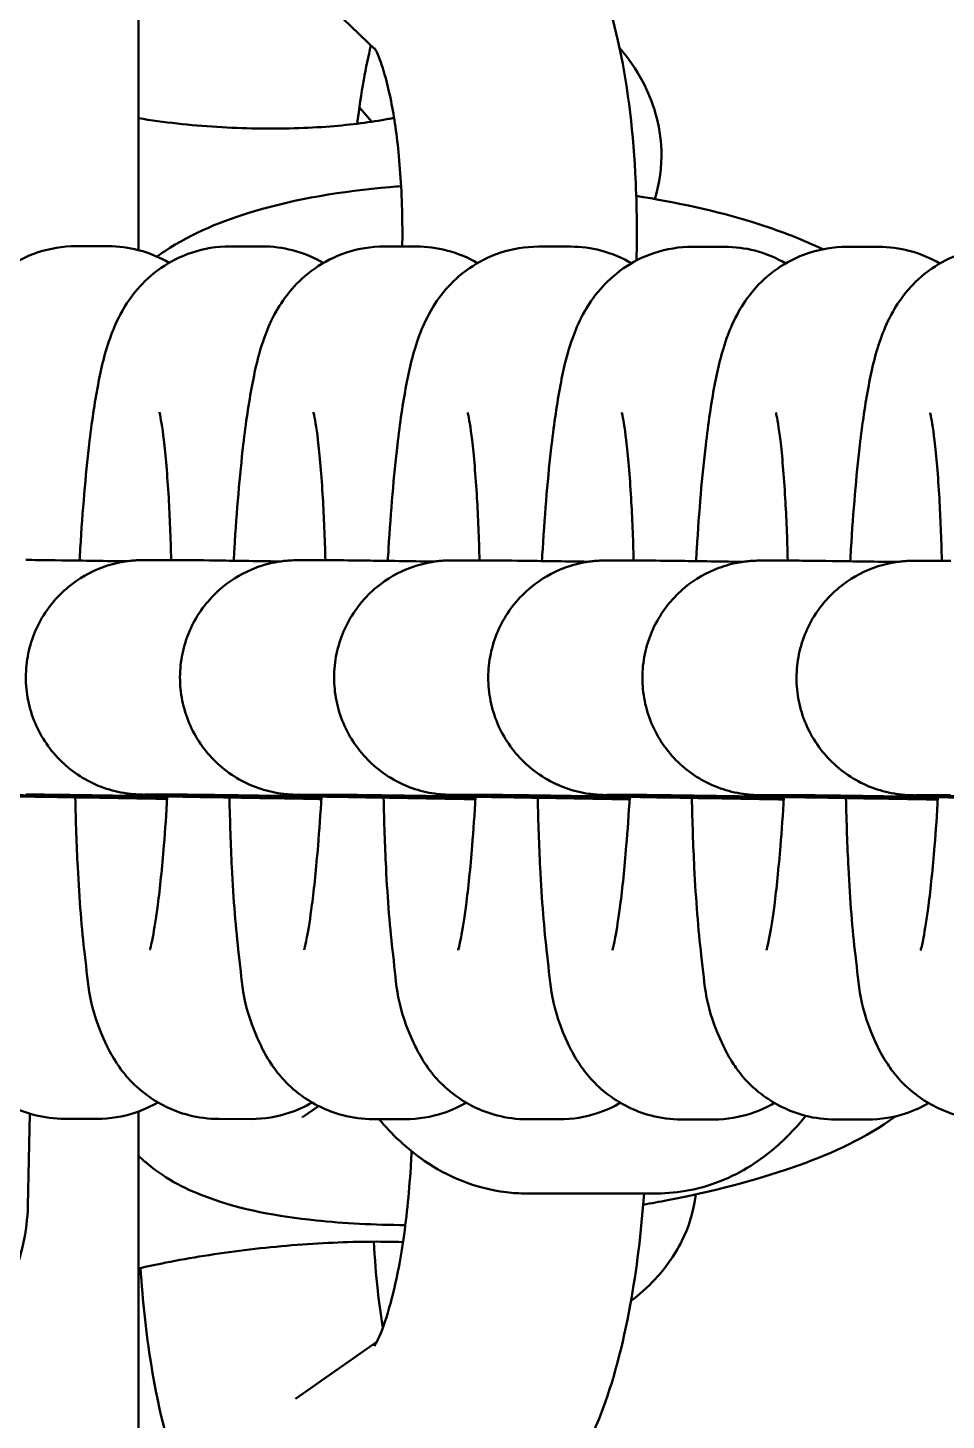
# Model space of a CAD drawing. Header units: millimetres. Extents: x 170 to 5770, y -1450 to 5650.
# Drawn here: x 3814.67 to 3838.17, y 2081.99 to 2117.62 of the extents above; entities that cross this region are included whole.
import ezdxf

# ---------------------------------------------------------------- set-up
doc = ezdxf.new("R2010")
doc.units = ezdxf.units.MM
doc.header["$LTSCALE"] = 10
doc.layers.add('Viditelná (ISO)', color=7, linetype='Continuous', lineweight=50)

# ---------------------------------------------------------------- blocks, each defined once
blk = doc.blocks.new('VVZ-VH101-2')
at = {"layer": 'Viditelná (ISO)'}
for p, q in [((3647.5, -3445), (3647.5, -3538.069)), ((3651.368, -3530.829), (3653.57, -3532.947)), ((3653.155, -3534.419), (3653.476, -3534.783)), ((3646.728, -3537.97), (3645.906, -3537.969)), ((3650.672, -3537.973), (3649.85, -3537.973)), ((3654.616, -3537.977), (3653.794, -3537.976)), ((3658.56, -3537.98), (3657.737, -3537.98)), ((3662.504, -3537.984), (3661.681, -3537.983)), ((3666.447, -3537.987), (3665.625, -3537.987)), ((3647.672, -3546.001), (3648.567, -3546.002)), ((3651.616, -3546.004), (3652.511, -3546.005)), ((3655.56, -3546.008), (3656.454, -3546.009)), ((3659.504, -3546.011), (3660.398, -3546.012)), ((3663.447, -3546.015), (3664.342, -3546.016)), ((3667.391, -3546.018), (3668.286, -3546.019)), ((3647.667, -3552.001), (3648.562, -3552.002)), ((3651.611, -3552.004), (3652.505, -3552.005)), ((3655.554, -3552.008), (3656.449, -3552.009)), ((3659.498, -3552.011), (3660.393, -3552.012)), ((3663.442, -3552.015), (3664.337, -3552.016)), ((3667.386, -3552.018), (3668.281, -3552.019)), ((3644.723, -3560.167), (3644.672, -3562.525)), ((3645.616, -3560.3), (3646.439, -3560.301)), ((3647.5, -3560.114), (3647.5, -3655)), ((3649.56, -3560.303), (3650.383, -3560.304)), ((3651.7, -3560.259), (3652.109, -3559.972)), ((3653.504, -3560.307), (3654.326, -3560.308)), ((3657.448, -3560.31), (3658.27, -3560.311)), ((3661.392, -3560.314), (3662.214, -3560.315)), ((3665.336, -3560.317), (3666.158, -3560.318)), ((3666.87, -3560.236), (3666.719, -3560.341)), ((3657.431, -3562.209), (3660.759, -3562.209)), ((3653.6, -3566.007), (3651.52, -3567.463))]:
    blk.add_line(p, q, dxfattribs=at)
for points, knots in [([(3657.828, -3528.718), (3658.258, -3529.131), (3658.553, -3529.563), (3659.27, -3530.846), (3659.551, -3531.733), (3660.003, -3533.748), (3660.146, -3534.886), (3660.253, -3536.818), (3660.264, -3537.575), (3660.245, -3538.335)], [6.283185, 6.283185, 6.283185, 6.283185, 6.478452, 6.478452, 6.861147, 6.861147, 7.269847, 7.269847, 7.521635, 7.521635, 7.521635, 7.521635]), ([(3653.101, -3534.834), (3653.147, -3534.448), (3653.203, -3534.072), (3653.322, -3533.405), (3653.384, -3533.108), (3653.449, -3532.831)], [4.691148, 4.691148, 4.691148, 4.691148, 4.858115, 4.858115, 5.0040261, 5.0040261, 5.0040261, 5.0040261]), ([(3653.545, -3532.901), (3653.545, -3532.901), (3653.563, -3532.931), (3653.63, -3533.07), (3653.686, -3533.208), (3653.819, -3533.616), (3653.896, -3533.911), (3654.046, -3534.665), (3654.116, -3535.143), (3654.22, -3536.242), (3654.251, -3536.871), (3654.255, -3537.671), (3654.254, -3537.823), (3654.252, -3537.976)], [0.142227, 0.142227, 0.142227, 0.142227, 0.255583, 0.255583, 0.420131, 0.420131, 0.626542, 0.626542, 0.872557, 0.872557, 1.14523, 1.14523, 1.208985, 1.208985, 1.208985, 1.208985]), ([(3659.81, -3532.896), (3660.027, -3533.145), (3660.233, -3533.431), (3660.668, -3534.255), (3660.859, -3534.863), (3660.895, -3535.934), (3660.836, -3536.367), (3660.717, -3536.763)], [0.0041953, 0.0041953, 0.0041953, 0.0041953, 0.1172281, 0.1172281, 0.2817618, 0.2817618, 0.3899949, 0.3899949, 0.3899949, 0.3899949]), ([(3654.041, -3534.685), (3653.993, -3534.694), (3653.944, -3534.704), (3653.456, -3534.794), (3652.951, -3534.86), (3651.815, -3534.95), (3651.175, -3534.969), (3649.849, -3534.947), (3649.16, -3534.904), (3648.157, -3534.793), (3647.822, -3534.747), (3647.5, -3534.695)], [1.2187585, 1.2187585, 1.2187585, 1.2187585, 1.2472685, 1.2472685, 1.4978542, 1.4978542, 1.7718693, 1.7718693, 2.056048, 2.056048, 2.2019387, 2.2019387, 2.2019387, 2.2019387]), ([(3647.976, -3538.235), (3648.04, -3538.188), (3648.105, -3538.144), (3648.9, -3537.617), (3649.658, -3537.315), (3651.535, -3536.757), (3652.698, -3536.562), (3654.031, -3536.449), (3654.127, -3536.441), (3654.223, -3536.434)], [3.8384296, 3.8384296, 3.8384296, 3.8384296, 3.8675722, 3.8675722, 4.1964708, 4.1964708, 4.6233295, 4.6233295, 4.6561542, 4.6561542, 4.6561542, 4.6561542]), ([(3660.239, -3536.684), (3660.297, -3536.693), (3660.355, -3536.702), (3661.468, -3536.883), (3662.474, -3537.115), (3663.967, -3537.596), (3664.504, -3537.804), (3665.014, -3538.047)], [5.3232334, 5.3232334, 5.3232334, 5.3232334, 5.3430958, 5.3430958, 5.7043912, 5.7043912, 5.9254413, 5.9254413, 5.9254413, 5.9254413]), ([(3645.906, -3537.969), (3645.566, -3537.969), (3645.23, -3538.028), (3644.618, -3538.229), (3644.352, -3538.374), (3643.872, -3538.706), (3643.687, -3538.89), (3643.354, -3539.272), (3643.238, -3539.456), (3643.008, -3539.859), (3642.929, -3540.052), (3642.689, -3540.696), (3642.607, -3541.077), (3642.436, -3541.975), (3642.363, -3542.481), (3642.204, -3543.832), (3642.128, -3544.73), (3642.063, -3545.803), (3642.057, -3545.907), (3642.051, -3546.011)], [3.141593, 3.141593, 3.141593, 3.141593, 3.174933, 3.174933, 3.211923, 3.211923, 3.259011, 3.259011, 3.321934, 3.321934, 3.41779, 3.41779, 3.668439, 3.668439, 3.93242, 3.93242, 4.302832, 4.302832, 4.342317, 4.342317, 4.342317, 4.342317]), ([(3649.85, -3537.973), (3649.51, -3537.972), (3649.174, -3538.031), (3648.562, -3538.232), (3648.296, -3538.378), (3647.816, -3538.709), (3647.631, -3538.894), (3647.298, -3539.275), (3647.182, -3539.459), (3646.952, -3539.863), (3646.873, -3540.056), (3646.633, -3540.699), (3646.551, -3541.08), (3646.379, -3541.979), (3646.306, -3542.484), (3646.148, -3543.835), (3646.072, -3544.734), (3646.007, -3545.806), (3646, -3545.91), (3645.995, -3546.015)], [3.141593, 3.141593, 3.141593, 3.141593, 3.174933, 3.174933, 3.211923, 3.211923, 3.259011, 3.259011, 3.321934, 3.321934, 3.41779, 3.41779, 3.668439, 3.668439, 3.93242, 3.93242, 4.302832, 4.302832, 4.342317, 4.342317, 4.342317, 4.342317]), ([(3648.288, -3538.394), (3648.068, -3538.266), (3647.801, -3538.147), (3647.256, -3538.006), (3646.992, -3537.97), (3646.728, -3537.97)], [9.36660161, 9.36660161, 9.36660161, 9.36660161, 9.39894603, 9.39894603, 9.42477796, 9.42477796, 9.42477796, 9.42477796]), ([(3653.794, -3537.976), (3653.453, -3537.976), (3653.118, -3538.035), (3652.505, -3538.236), (3652.24, -3538.381), (3651.76, -3538.713), (3651.574, -3538.897), (3651.242, -3539.279), (3651.126, -3539.463), (3650.896, -3539.866), (3650.816, -3540.059), (3650.577, -3540.703), (3650.494, -3541.084), (3650.323, -3541.982), (3650.25, -3542.488), (3650.092, -3543.839), (3650.016, -3544.737), (3649.95, -3545.81), (3649.944, -3545.914), (3649.938, -3546.018)], [3.141593, 3.141593, 3.141593, 3.141593, 3.174933, 3.174933, 3.211923, 3.211923, 3.259011, 3.259011, 3.321934, 3.321934, 3.41779, 3.41779, 3.668439, 3.668439, 3.93242, 3.93242, 4.302832, 4.302832, 4.342317, 4.342317, 4.342317, 4.342317]), ([(3652.232, -3538.398), (3652.012, -3538.269), (3651.745, -3538.15), (3651.2, -3538.009), (3650.936, -3537.974), (3650.672, -3537.973)], [9.36660161, 9.36660161, 9.36660161, 9.36660161, 9.39894603, 9.39894603, 9.42477796, 9.42477796, 9.42477796, 9.42477796]), ([(3657.737, -3537.98), (3657.397, -3537.979), (3657.061, -3538.038), (3656.449, -3538.239), (3656.184, -3538.385), (3655.704, -3538.716), (3655.518, -3538.901), (3655.186, -3539.282), (3655.07, -3539.466), (3654.84, -3539.87), (3654.76, -3540.063), (3654.52, -3540.706), (3654.438, -3541.087), (3654.267, -3541.986), (3654.194, -3542.491), (3654.036, -3543.842), (3653.96, -3544.741), (3653.894, -3545.813), (3653.888, -3545.917), (3653.882, -3546.022)], [3.141593, 3.141593, 3.141593, 3.141593, 3.174933, 3.174933, 3.211923, 3.211923, 3.259011, 3.259011, 3.321934, 3.321934, 3.41779, 3.41779, 3.668439, 3.668439, 3.93242, 3.93242, 4.302832, 4.302832, 4.342317, 4.342317, 4.342317, 4.342317]), ([(3656.176, -3538.401), (3655.956, -3538.273), (3655.689, -3538.154), (3655.144, -3538.013), (3654.88, -3537.977), (3654.616, -3537.977)], [9.36660161, 9.36660161, 9.36660161, 9.36660161, 9.39894603, 9.39894603, 9.42477796, 9.42477796, 9.42477796, 9.42477796]), ([(3661.681, -3537.983), (3661.341, -3537.983), (3661.005, -3538.042), (3660.393, -3538.243), (3660.127, -3538.388), (3659.647, -3538.72), (3659.462, -3538.904), (3659.13, -3539.286), (3659.014, -3539.47), (3658.783, -3539.873), (3658.704, -3540.066), (3658.464, -3540.71), (3658.382, -3541.091), (3658.211, -3541.989), (3658.138, -3542.495), (3657.98, -3543.846), (3657.903, -3544.744), (3657.838, -3545.817), (3657.832, -3545.921), (3657.826, -3546.025)], [3.141593, 3.141593, 3.141593, 3.141593, 3.174933, 3.174933, 3.211923, 3.211923, 3.259011, 3.259011, 3.321934, 3.321934, 3.41779, 3.41779, 3.668439, 3.668439, 3.93242, 3.93242, 4.302832, 4.302832, 4.342317, 4.342317, 4.342317, 4.342317]), ([(3660.12, -3538.405), (3659.899, -3538.276), (3659.632, -3538.157), (3659.087, -3538.016), (3658.823, -3537.981), (3658.56, -3537.98)], [9.36660161, 9.36660161, 9.36660161, 9.36660161, 9.39894603, 9.39894603, 9.42477796, 9.42477796, 9.42477796, 9.42477796]), ([(3665.625, -3537.987), (3665.285, -3537.986), (3664.949, -3538.045), (3664.337, -3538.246), (3664.071, -3538.392), (3663.591, -3538.723), (3663.406, -3538.908), (3663.073, -3539.289), (3662.957, -3539.473), (3662.727, -3539.877), (3662.648, -3540.07), (3662.408, -3540.713), (3662.326, -3541.094), (3662.155, -3541.993), (3662.082, -3542.498), (3661.923, -3543.849), (3661.847, -3544.748), (3661.782, -3545.82), (3661.776, -3545.924), (3661.77, -3546.029)], [3.141593, 3.141593, 3.141593, 3.141593, 3.174933, 3.174933, 3.211923, 3.211923, 3.259011, 3.259011, 3.321934, 3.321934, 3.41779, 3.41779, 3.668439, 3.668439, 3.93242, 3.93242, 4.302832, 4.302832, 4.342317, 4.342317, 4.342317, 4.342317]), ([(3664.063, -3538.408), (3663.843, -3538.28), (3663.576, -3538.161), (3663.031, -3538.02), (3662.767, -3537.984), (3662.504, -3537.984)], [9.36660161, 9.36660161, 9.36660161, 9.36660161, 9.39894603, 9.39894603, 9.42477796, 9.42477796, 9.42477796, 9.42477796]), ([(3669.569, -3537.99), (3669.229, -3537.99), (3668.893, -3538.049), (3668.281, -3538.25), (3668.015, -3538.395), (3667.535, -3538.727), (3667.35, -3538.911), (3667.017, -3539.293), (3666.901, -3539.477), (3666.671, -3539.88), (3666.592, -3540.073), (3666.352, -3540.717), (3666.27, -3541.098), (3666.098, -3541.996), (3666.025, -3542.502), (3665.867, -3543.853), (3665.791, -3544.751), (3665.726, -3545.824), (3665.719, -3545.928), (3665.714, -3546.032)], [3.141593, 3.141593, 3.141593, 3.141593, 3.174933, 3.174933, 3.211923, 3.211923, 3.259011, 3.259011, 3.321934, 3.321934, 3.41779, 3.41779, 3.668439, 3.668439, 3.93242, 3.93242, 4.302832, 4.302832, 4.342317, 4.342317, 4.342317, 4.342317]), ([(3668.007, -3538.412), (3667.787, -3538.283), (3667.52, -3538.164), (3666.975, -3538.023), (3666.711, -3537.988), (3666.447, -3537.987)], [9.36660161, 9.36660161, 9.36660161, 9.36660161, 9.39894603, 9.39894603, 9.42477796, 9.42477796, 9.42477796, 9.42477796]), ([(3648.34, -3546.001), (3648.325, -3545.43), (3648.303, -3544.892), (3648.241, -3543.821), (3648.197, -3543.312), (3648.112, -3542.594), (3648.068, -3542.347), (3648.04, -3542.227), (3648.037, -3542.214), (3648.037, -3542.214)], [1.9755379, 1.9755379, 1.9755379, 1.9755379, 2.2153919, 2.2153919, 2.5058014, 2.5058014, 2.7523432, 2.7523432, 2.8150161, 2.8150161, 2.8150161, 2.8150161]), ([(3652.284, -3546.005), (3652.269, -3545.433), (3652.247, -3544.895), (3652.185, -3543.825), (3652.141, -3543.316), (3652.055, -3542.598), (3652.011, -3542.35), (3651.984, -3542.231), (3651.98, -3542.217), (3651.98, -3542.217)], [1.9755379, 1.9755379, 1.9755379, 1.9755379, 2.2153919, 2.2153919, 2.5058014, 2.5058014, 2.7523432, 2.7523432, 2.8150161, 2.8150161, 2.8150161, 2.8150161]), ([(3656.228, -3546.008), (3656.213, -3545.437), (3656.191, -3544.899), (3656.128, -3543.828), (3656.085, -3543.319), (3655.999, -3542.601), (3655.955, -3542.354), (3655.928, -3542.234), (3655.924, -3542.221), (3655.924, -3542.221)], [1.9755379, 1.9755379, 1.9755379, 1.9755379, 2.2153919, 2.2153919, 2.5058014, 2.5058014, 2.7523432, 2.7523432, 2.8150161, 2.8150161, 2.8150161, 2.8150161]), ([(3660.172, -3546.012), (3660.157, -3545.44), (3660.135, -3544.902), (3660.072, -3543.832), (3660.029, -3543.323), (3659.943, -3542.605), (3659.899, -3542.357), (3659.872, -3542.238), (3659.868, -3542.224), (3659.868, -3542.224)], [1.9755379, 1.9755379, 1.9755379, 1.9755379, 2.2153919, 2.2153919, 2.5058014, 2.5058014, 2.7523432, 2.7523432, 2.8150161, 2.8150161, 2.8150161, 2.8150161]), ([(3664.115, -3546.015), (3664.101, -3545.444), (3664.079, -3544.906), (3664.016, -3543.835), (3663.972, -3543.326), (3663.887, -3542.608), (3663.843, -3542.361), (3663.816, -3542.241), (3663.812, -3542.228), (3663.812, -3542.228)], [1.9755379, 1.9755379, 1.9755379, 1.9755379, 2.2153919, 2.2153919, 2.5058014, 2.5058014, 2.7523432, 2.7523432, 2.8150161, 2.8150161, 2.8150161, 2.8150161]), ([(3668.059, -3546.019), (3668.044, -3545.447), (3668.022, -3544.909), (3667.96, -3543.839), (3667.916, -3543.33), (3667.831, -3542.612), (3667.787, -3542.364), (3667.759, -3542.245), (3667.756, -3542.231), (3667.756, -3542.231)], [1.9755379, 1.9755379, 1.9755379, 1.9755379, 2.2153919, 2.2153919, 2.5058014, 2.5058014, 2.7523432, 2.7523432, 2.8150161, 2.8150161, 2.8150161, 2.8150161]), ([(3648.238, -3552.091), (3647.949, -3552.086), (3647.669, -3552.081), (3646.667, -3552.062), (3646.001, -3552.049), (3644.901, -3552.028), (3644.454, -3552.019), (3643.985, -3552.008), (3643.861, -3552.005), (3643.715, -3552.002), (3643.673, -3552), (3643.602, -3551.998), (3643.582, -3551.998), (3643.496, -3551.993), (3643.474, -3551.992), (3643.427, -3551.988), (3643.408, -3551.986), (3643.348, -3551.98), (3643.301, -3551.975), (3643.158, -3551.954), (3643.058, -3551.935), (3642.766, -3551.864), (3642.574, -3551.796), (3642.211, -3551.624), (3642.038, -3551.519), (3641.716, -3551.278), (3641.567, -3551.141), (3641.3, -3550.84), (3641.182, -3550.676), (3640.98, -3550.329), (3640.897, -3550.144), (3640.769, -3549.763), (3640.724, -3549.565), (3640.675, -3549.167), (3640.67, -3548.964), (3640.701, -3548.564), (3640.737, -3548.364), (3640.848, -3547.978), (3640.923, -3547.789), (3641.109, -3547.433), (3641.22, -3547.264), (3641.473, -3546.952), (3641.616, -3546.808), (3642.027, -3546.471), (3642.321, -3546.301), (3642.807, -3546.121), (3642.992, -3546.071), (3643.23, -3546.031), (3643.284, -3546.023), (3643.384, -3546.012), (3643.432, -3546.008), (3643.495, -3546.003), (3643.514, -3546.002), (3643.568, -3546), (3643.594, -3545.999), (3643.679, -3545.997), (3643.698, -3545.997), (3643.728, -3545.997)], [1.554937, 1.554937, 1.554937, 1.554937, 1.6506, 1.6506, 1.911274, 1.911274, 2.172346, 2.172346, 2.302855, 2.302855, 2.372983, 2.372983, 2.432966, 2.432966, 2.448102, 2.448102, 2.455646, 2.455646, 2.470926, 2.470926, 2.501191, 2.501191, 2.561496, 2.561496, 2.621741, 2.621741, 2.681984, 2.681984, 2.742227, 2.742227, 2.802469, 2.802469, 2.862712, 2.862712, 2.922955, 2.922955, 2.983198, 2.983198, 3.043441, 3.043441, 3.103684, 3.103684, 3.163927, 3.163927, 3.263079, 3.263079, 3.319647, 3.319647, 3.336273, 3.336273, 3.351217, 3.351217, 3.358917, 3.358917, 3.374956, 3.374956, 3.4296, 3.4296, 3.4296, 3.4296]), ([(3652.182, -3552.095), (3651.893, -3552.089), (3651.612, -3552.084), (3650.61, -3552.066), (3649.945, -3552.053), (3648.845, -3552.031), (3648.398, -3552.022), (3647.929, -3552.012), (3647.804, -3552.009), (3647.659, -3552.005), (3647.617, -3552.004), (3647.546, -3552.002), (3647.526, -3552.001), (3647.44, -3551.996), (3647.418, -3551.995), (3647.37, -3551.991), (3647.352, -3551.99), (3647.292, -3551.984), (3647.245, -3551.978), (3647.101, -3551.958), (3647.001, -3551.939), (3646.71, -3551.867), (3646.518, -3551.799), (3646.155, -3551.627), (3645.982, -3551.522), (3645.66, -3551.282), (3645.511, -3551.144), (3645.244, -3550.844), (3645.125, -3550.68), (3644.924, -3550.332), (3644.84, -3550.147), (3644.713, -3549.767), (3644.668, -3549.569), (3644.618, -3549.17), (3644.614, -3548.967), (3644.645, -3548.567), (3644.681, -3548.367), (3644.792, -3547.981), (3644.867, -3547.793), (3645.053, -3547.437), (3645.164, -3547.267), (3645.417, -3546.955), (3645.56, -3546.812), (3645.971, -3546.474), (3646.265, -3546.305), (3646.751, -3546.124), (3646.935, -3546.075), (3647.174, -3546.034), (3647.228, -3546.027), (3647.328, -3546.015), (3647.376, -3546.011), (3647.438, -3546.007), (3647.458, -3546.006), (3647.512, -3546.003), (3647.538, -3546.002), (3647.623, -3546), (3647.642, -3546.001), (3647.672, -3546.001)], [1.554937, 1.554937, 1.554937, 1.554937, 1.6506, 1.6506, 1.911274, 1.911274, 2.172346, 2.172346, 2.302855, 2.302855, 2.372983, 2.372983, 2.432966, 2.432966, 2.448102, 2.448102, 2.455646, 2.455646, 2.470926, 2.470926, 2.501191, 2.501191, 2.561496, 2.561496, 2.621741, 2.621741, 2.681984, 2.681984, 2.742227, 2.742227, 2.802469, 2.802469, 2.862712, 2.862712, 2.922955, 2.922955, 2.983198, 2.983198, 3.043441, 3.043441, 3.103684, 3.103684, 3.163927, 3.163927, 3.263079, 3.263079, 3.319647, 3.319647, 3.336273, 3.336273, 3.351217, 3.351217, 3.358917, 3.358917, 3.374956, 3.374956, 3.4296, 3.4296, 3.4296, 3.4296]), ([(3644.623, -3545.998), (3644.788, -3545.998), (3645.071, -3546.002), (3645.962, -3546.014), (3646.525, -3546.023), (3647.187, -3546.033)], [0, 0, 0, 0, 0.3027925, 0.3027925, 0.5743738, 0.5743738, 0.5743738, 0.5743738]), ([(3656.126, -3552.098), (3655.837, -3552.093), (3655.556, -3552.088), (3654.554, -3552.069), (3653.888, -3552.056), (3652.789, -3552.035), (3652.342, -3552.026), (3651.873, -3552.015), (3651.748, -3552.012), (3651.603, -3552.009), (3651.561, -3552.007), (3651.49, -3552.005), (3651.47, -3552.005), (3651.384, -3552), (3651.362, -3551.999), (3651.314, -3551.995), (3651.296, -3551.993), (3651.236, -3551.987), (3651.188, -3551.982), (3651.045, -3551.961), (3650.945, -3551.942), (3650.654, -3551.871), (3650.462, -3551.803), (3650.099, -3551.631), (3649.925, -3551.526), (3649.604, -3551.285), (3649.455, -3551.148), (3649.188, -3550.847), (3649.069, -3550.683), (3648.868, -3550.336), (3648.784, -3550.151), (3648.656, -3549.77), (3648.611, -3549.572), (3648.562, -3549.174), (3648.558, -3548.971), (3648.589, -3548.57), (3648.625, -3548.371), (3648.736, -3547.985), (3648.811, -3547.796), (3648.997, -3547.44), (3649.108, -3547.271), (3649.361, -3546.959), (3649.504, -3546.815), (3649.914, -3546.478), (3650.209, -3546.308), (3650.695, -3546.127), (3650.879, -3546.078), (3651.117, -3546.038), (3651.172, -3546.03), (3651.272, -3546.019), (3651.319, -3546.015), (3651.382, -3546.01), (3651.402, -3546.009), (3651.456, -3546.007), (3651.482, -3546.006), (3651.567, -3546.004), (3651.586, -3546.004), (3651.616, -3546.004)], [1.554937, 1.554937, 1.554937, 1.554937, 1.6506, 1.6506, 1.911274, 1.911274, 2.172346, 2.172346, 2.302855, 2.302855, 2.372983, 2.372983, 2.432966, 2.432966, 2.448102, 2.448102, 2.455646, 2.455646, 2.470926, 2.470926, 2.501191, 2.501191, 2.561496, 2.561496, 2.621741, 2.621741, 2.681984, 2.681984, 2.742227, 2.742227, 2.802469, 2.802469, 2.862712, 2.862712, 2.922955, 2.922955, 2.983198, 2.983198, 3.043441, 3.043441, 3.103684, 3.103684, 3.163927, 3.163927, 3.263079, 3.263079, 3.319647, 3.319647, 3.336273, 3.336273, 3.351217, 3.351217, 3.358917, 3.358917, 3.374956, 3.374956, 3.4296, 3.4296, 3.4296, 3.4296]), ([(3648.567, -3546.002), (3648.732, -3546.002), (3649.015, -3546.005), (3649.905, -3546.018), (3650.469, -3546.026), (3651.13, -3546.036)], [0, 0, 0, 0, 0.3027925, 0.3027925, 0.5743738, 0.5743738, 0.5743738, 0.5743738]), ([(3660.07, -3552.102), (3659.781, -3552.096), (3659.5, -3552.091), (3658.498, -3552.073), (3657.832, -3552.06), (3656.733, -3552.038), (3656.286, -3552.029), (3655.817, -3552.019), (3655.692, -3552.016), (3655.547, -3552.012), (3655.505, -3552.011), (3655.434, -3552.009), (3655.414, -3552.008), (3655.328, -3552.003), (3655.305, -3552.002), (3655.258, -3551.998), (3655.24, -3551.997), (3655.18, -3551.991), (3655.132, -3551.985), (3654.989, -3551.965), (3654.889, -3551.946), (3654.597, -3551.874), (3654.406, -3551.806), (3654.043, -3551.634), (3653.869, -3551.529), (3653.548, -3551.288), (3653.399, -3551.151), (3653.132, -3550.851), (3653.013, -3550.687), (3652.812, -3550.339), (3652.728, -3550.154), (3652.6, -3549.774), (3652.555, -3549.576), (3652.506, -3549.177), (3652.501, -3548.974), (3652.533, -3548.574), (3652.569, -3548.374), (3652.68, -3547.988), (3652.755, -3547.8), (3652.94, -3547.444), (3653.052, -3547.274), (3653.305, -3546.962), (3653.448, -3546.819), (3653.858, -3546.481), (3654.153, -3546.312), (3654.639, -3546.131), (3654.823, -3546.082), (3655.061, -3546.041), (3655.115, -3546.034), (3655.216, -3546.022), (3655.263, -3546.018), (3655.326, -3546.014), (3655.346, -3546.013), (3655.4, -3546.01), (3655.425, -3546.009), (3655.51, -3546.007), (3655.53, -3546.008), (3655.56, -3546.008)], [1.554937, 1.554937, 1.554937, 1.554937, 1.6506, 1.6506, 1.911274, 1.911274, 2.172346, 2.172346, 2.302855, 2.302855, 2.372983, 2.372983, 2.432966, 2.432966, 2.448102, 2.448102, 2.455646, 2.455646, 2.470926, 2.470926, 2.501191, 2.501191, 2.561496, 2.561496, 2.621741, 2.621741, 2.681984, 2.681984, 2.742227, 2.742227, 2.802469, 2.802469, 2.862712, 2.862712, 2.922955, 2.922955, 2.983198, 2.983198, 3.043441, 3.043441, 3.103684, 3.103684, 3.163927, 3.163927, 3.263079, 3.263079, 3.319647, 3.319647, 3.336273, 3.336273, 3.351217, 3.351217, 3.358917, 3.358917, 3.374956, 3.374956, 3.4296, 3.4296, 3.4296, 3.4296]), ([(3652.511, -3546.005), (3652.676, -3546.005), (3652.958, -3546.009), (3653.849, -3546.021), (3654.412, -3546.03), (3655.074, -3546.04)], [0, 0, 0, 0, 0.3027925, 0.3027925, 0.5743738, 0.5743738, 0.5743738, 0.5743738]), ([(3664.013, -3552.105), (3663.724, -3552.1), (3663.444, -3552.095), (3662.442, -3552.076), (3661.776, -3552.063), (3660.676, -3552.042), (3660.23, -3552.033), (3659.76, -3552.022), (3659.636, -3552.019), (3659.491, -3552.016), (3659.449, -3552.014), (3659.377, -3552.012), (3659.358, -3552.012), (3659.272, -3552.007), (3659.249, -3552.006), (3659.202, -3552.002), (3659.184, -3552), (3659.124, -3551.994), (3659.076, -3551.989), (3658.933, -3551.968), (3658.833, -3551.949), (3658.541, -3551.878), (3658.35, -3551.81), (3657.987, -3551.638), (3657.813, -3551.533), (3657.492, -3551.292), (3657.342, -3551.155), (3657.076, -3550.854), (3656.957, -3550.69), (3656.755, -3550.343), (3656.672, -3550.158), (3656.544, -3549.777), (3656.499, -3549.579), (3656.45, -3549.181), (3656.445, -3548.978), (3656.477, -3548.577), (3656.513, -3548.378), (3656.623, -3547.992), (3656.699, -3547.803), (3656.884, -3547.447), (3656.996, -3547.278), (3657.249, -3546.966), (3657.392, -3546.822), (3657.802, -3546.485), (3658.096, -3546.315), (3658.583, -3546.134), (3658.767, -3546.085), (3659.005, -3546.045), (3659.059, -3546.037), (3659.16, -3546.026), (3659.207, -3546.022), (3659.27, -3546.017), (3659.29, -3546.016), (3659.343, -3546.014), (3659.369, -3546.013), (3659.454, -3546.011), (3659.474, -3546.011), (3659.504, -3546.011)], [1.554937, 1.554937, 1.554937, 1.554937, 1.6506, 1.6506, 1.911274, 1.911274, 2.172346, 2.172346, 2.302855, 2.302855, 2.372983, 2.372983, 2.432966, 2.432966, 2.448102, 2.448102, 2.455646, 2.455646, 2.470926, 2.470926, 2.501191, 2.501191, 2.561496, 2.561496, 2.621741, 2.621741, 2.681984, 2.681984, 2.742227, 2.742227, 2.802469, 2.802469, 2.862712, 2.862712, 2.922955, 2.922955, 2.983198, 2.983198, 3.043441, 3.043441, 3.103684, 3.103684, 3.163927, 3.163927, 3.263079, 3.263079, 3.319647, 3.319647, 3.336273, 3.336273, 3.351217, 3.351217, 3.358917, 3.358917, 3.374956, 3.374956, 3.4296, 3.4296, 3.4296, 3.4296]), ([(3656.454, -3546.009), (3656.62, -3546.009), (3656.902, -3546.012), (3657.793, -3546.025), (3658.356, -3546.033), (3659.018, -3546.043)], [0, 0, 0, 0, 0.3027925, 0.3027925, 0.5743738, 0.5743738, 0.5743738, 0.5743738]), ([(3667.957, -3552.108), (3667.668, -3552.103), (3667.388, -3552.098), (3666.386, -3552.08), (3665.72, -3552.067), (3664.62, -3552.045), (3664.173, -3552.036), (3663.704, -3552.026), (3663.58, -3552.023), (3663.434, -3552.019), (3663.393, -3552.018), (3663.321, -3552.016), (3663.301, -3552.015), (3663.215, -3552.01), (3663.193, -3552.009), (3663.146, -3552.005), (3663.128, -3552.004), (3663.068, -3551.998), (3663.02, -3551.992), (3662.877, -3551.972), (3662.777, -3551.953), (3662.485, -3551.881), (3662.293, -3551.813), (3661.93, -3551.641), (3661.757, -3551.536), (3661.435, -3551.295), (3661.286, -3551.158), (3661.019, -3550.858), (3660.901, -3550.694), (3660.699, -3550.346), (3660.616, -3550.161), (3660.488, -3549.781), (3660.443, -3549.583), (3660.394, -3549.184), (3660.389, -3548.981), (3660.42, -3548.581), (3660.457, -3548.381), (3660.567, -3547.995), (3660.642, -3547.807), (3660.828, -3547.451), (3660.939, -3547.281), (3661.192, -3546.969), (3661.335, -3546.826), (3661.746, -3546.488), (3662.04, -3546.319), (3662.526, -3546.138), (3662.711, -3546.089), (3662.949, -3546.048), (3663.003, -3546.041), (3663.104, -3546.029), (3663.151, -3546.025), (3663.214, -3546.021), (3663.234, -3546.02), (3663.287, -3546.017), (3663.313, -3546.016), (3663.398, -3546.014), (3663.418, -3546.015), (3663.447, -3546.015)], [1.554937, 1.554937, 1.554937, 1.554937, 1.6506, 1.6506, 1.911274, 1.911274, 2.172346, 2.172346, 2.302855, 2.302855, 2.372983, 2.372983, 2.432966, 2.432966, 2.448102, 2.448102, 2.455646, 2.455646, 2.470926, 2.470926, 2.501191, 2.501191, 2.561496, 2.561496, 2.621741, 2.621741, 2.681984, 2.681984, 2.742227, 2.742227, 2.802469, 2.802469, 2.862712, 2.862712, 2.922955, 2.922955, 2.983198, 2.983198, 3.043441, 3.043441, 3.103684, 3.103684, 3.163927, 3.163927, 3.263079, 3.263079, 3.319647, 3.319647, 3.336273, 3.336273, 3.351217, 3.351217, 3.358917, 3.358917, 3.374956, 3.374956, 3.4296, 3.4296, 3.4296, 3.4296]), ([(3660.398, -3546.012), (3660.564, -3546.012), (3660.846, -3546.016), (3661.737, -3546.028), (3662.3, -3546.037), (3662.962, -3546.047)], [0, 0, 0, 0, 0.3027925, 0.3027925, 0.5743738, 0.5743738, 0.5743738, 0.5743738]), ([(3671.901, -3552.112), (3671.612, -3552.107), (3671.332, -3552.102), (3670.33, -3552.083), (3669.664, -3552.07), (3668.564, -3552.049), (3668.117, -3552.04), (3667.648, -3552.029), (3667.524, -3552.026), (3667.378, -3552.023), (3667.336, -3552.021), (3667.265, -3552.019), (3667.245, -3552.019), (3667.159, -3552.014), (3667.137, -3552.013), (3667.089, -3552.009), (3667.071, -3552.007), (3667.011, -3552.001), (3666.964, -3551.996), (3666.82, -3551.975), (3666.721, -3551.956), (3666.429, -3551.884), (3666.237, -3551.816), (3665.874, -3551.645), (3665.701, -3551.54), (3665.379, -3551.299), (3665.23, -3551.162), (3664.963, -3550.861), (3664.844, -3550.697), (3664.643, -3550.35), (3664.56, -3550.165), (3664.432, -3549.784), (3664.387, -3549.586), (3664.337, -3549.188), (3664.333, -3548.985), (3664.364, -3548.584), (3664.4, -3548.385), (3664.511, -3547.999), (3664.586, -3547.81), (3664.772, -3547.454), (3664.883, -3547.285), (3665.136, -3546.973), (3665.279, -3546.829), (3665.69, -3546.492), (3665.984, -3546.322), (3666.47, -3546.141), (3666.655, -3546.092), (3666.893, -3546.052), (3666.947, -3546.044), (3667.047, -3546.033), (3667.095, -3546.029), (3667.157, -3546.024), (3667.177, -3546.023), (3667.231, -3546.02), (3667.257, -3546.02), (3667.342, -3546.018), (3667.361, -3546.018), (3667.391, -3546.018)], [1.554937, 1.554937, 1.554937, 1.554937, 1.6506, 1.6506, 1.911274, 1.911274, 2.172346, 2.172346, 2.302855, 2.302855, 2.372983, 2.372983, 2.432966, 2.432966, 2.448102, 2.448102, 2.455646, 2.455646, 2.470926, 2.470926, 2.501191, 2.501191, 2.561496, 2.561496, 2.621741, 2.621741, 2.681984, 2.681984, 2.742227, 2.742227, 2.802469, 2.802469, 2.862712, 2.862712, 2.922955, 2.922955, 2.983198, 2.983198, 3.043441, 3.043441, 3.103684, 3.103684, 3.163927, 3.163927, 3.263079, 3.263079, 3.319647, 3.319647, 3.336273, 3.336273, 3.351217, 3.351217, 3.358917, 3.358917, 3.374956, 3.374956, 3.4296, 3.4296, 3.4296, 3.4296]), ([(3664.342, -3546.016), (3664.507, -3546.016), (3664.79, -3546.019), (3665.681, -3546.032), (3666.244, -3546.04), (3666.906, -3546.05)], [0, 0, 0, 0, 0.3027925, 0.3027925, 0.5743738, 0.5743738, 0.5743738, 0.5743738]), ([(3648.237, -3552.113), (3648.193, -3552.112), (3648.15, -3552.112), (3647.243, -3552.096), (3646.379, -3552.081), (3644.783, -3552.055), (3644.029, -3552.043), (3642.726, -3552.022), (3642.159, -3552.013), (3641.283, -3552.001), (3640.959, -3551.997), (3640.731, -3551.995), (3640.689, -3551.995), (3640.674, -3551.995)], [2.282411, 2.282411, 2.282411, 2.282411, 2.29548, 2.29548, 2.555348, 2.555348, 2.815187, 2.815187, 3.07483, 3.07483, 3.333704, 3.333704, 3.418973, 3.418973, 3.418973, 3.418973]), ([(3641.942, -3552.07), (3641.955, -3552.693), (3641.976, -3553.291), (3642.046, -3554.688), (3642.105, -3555.437), (3642.282, -3556.902), (3642.26, -3557.397), (3642.813, -3558.559), (3642.892, -3558.708), (3643.162, -3559.111), (3643.376, -3559.397), (3644.052, -3559.892), (3644.409, -3560.088), (3645.089, -3560.264), (3645.353, -3560.3), (3645.616, -3560.3)], [5.072131, 5.072131, 5.072131, 5.072131, 5.306068, 5.306068, 5.653445, 5.653445, 6.082135, 6.082135, 6.137624, 6.137624, 6.210615, 6.210615, 6.257353, 6.257353, 6.283185, 6.283185, 6.283185, 6.283185]), ([(3652.18, -3552.117), (3652.137, -3552.116), (3652.093, -3552.115), (3651.186, -3552.099), (3650.323, -3552.085), (3648.726, -3552.058), (3647.973, -3552.046), (3646.669, -3552.026), (3646.103, -3552.017), (3645.227, -3552.004), (3644.903, -3552), (3644.675, -3551.998), (3644.633, -3551.998), (3644.618, -3551.998)], [2.282411, 2.282411, 2.282411, 2.282411, 2.29548, 2.29548, 2.555348, 2.555348, 2.815187, 2.815187, 3.07483, 3.07483, 3.333704, 3.333704, 3.418973, 3.418973, 3.418973, 3.418973]), ([(3645.886, -3552.073), (3645.899, -3552.696), (3645.919, -3553.295), (3645.99, -3554.691), (3646.049, -3555.441), (3646.226, -3556.905), (3646.203, -3557.401), (3646.757, -3558.562), (3646.836, -3558.711), (3647.105, -3559.114), (3647.32, -3559.401), (3647.996, -3559.896), (3648.353, -3560.092), (3649.033, -3560.268), (3649.297, -3560.303), (3649.56, -3560.303)], [5.072131, 5.072131, 5.072131, 5.072131, 5.306068, 5.306068, 5.653445, 5.653445, 6.082135, 6.082135, 6.137624, 6.137624, 6.210615, 6.210615, 6.257353, 6.257353, 6.283185, 6.283185, 6.283185, 6.283185]), ([(3647.795, -3555.972), (3647.795, -3555.972), (3647.799, -3555.961), (3647.817, -3555.892), (3647.842, -3555.789), (3647.908, -3555.445), (3647.953, -3555.161), (3648.052, -3554.394), (3648.106, -3553.877), (3648.185, -3552.908), (3648.215, -3552.489), (3648.24, -3552.051)], [0.3232379, 0.3232379, 0.3232379, 0.3232379, 0.3794022, 0.3794022, 0.5219959, 0.5219959, 0.7329851, 0.7329851, 1.000794, 1.000794, 1.1831993, 1.1831993, 1.1831993, 1.1831993]), ([(3656.124, -3552.12), (3656.081, -3552.119), (3656.037, -3552.119), (3655.13, -3552.103), (3654.267, -3552.088), (3652.67, -3552.062), (3651.917, -3552.05), (3650.613, -3552.029), (3650.046, -3552.02), (3649.171, -3552.008), (3648.847, -3552.004), (3648.619, -3552.002), (3648.577, -3552.002), (3648.562, -3552.002)], [2.282411, 2.282411, 2.282411, 2.282411, 2.29548, 2.29548, 2.555348, 2.555348, 2.815187, 2.815187, 3.07483, 3.07483, 3.333704, 3.333704, 3.418973, 3.418973, 3.418973, 3.418973]), ([(3649.83, -3552.077), (3649.843, -3552.7), (3649.863, -3553.298), (3649.934, -3554.695), (3649.992, -3555.444), (3650.169, -3556.909), (3650.147, -3557.404), (3650.701, -3558.566), (3650.779, -3558.715), (3651.049, -3559.118), (3651.263, -3559.404), (3651.94, -3559.899), (3652.297, -3560.095), (3652.977, -3560.271), (3653.241, -3560.307), (3653.504, -3560.307)], [5.072131, 5.072131, 5.072131, 5.072131, 5.306068, 5.306068, 5.653445, 5.653445, 6.082135, 6.082135, 6.137624, 6.137624, 6.210615, 6.210615, 6.257353, 6.257353, 6.283185, 6.283185, 6.283185, 6.283185]), ([(3651.739, -3555.976), (3651.739, -3555.976), (3651.742, -3555.965), (3651.761, -3555.896), (3651.786, -3555.792), (3651.852, -3555.448), (3651.897, -3555.164), (3651.996, -3554.398), (3652.05, -3553.88), (3652.129, -3552.912), (3652.158, -3552.492), (3652.184, -3552.054)], [0.3232379, 0.3232379, 0.3232379, 0.3232379, 0.3794022, 0.3794022, 0.5219959, 0.5219959, 0.7329851, 0.7329851, 1.000794, 1.000794, 1.1831993, 1.1831993, 1.1831993, 1.1831993]), ([(3660.068, -3552.124), (3660.024, -3552.123), (3659.981, -3552.122), (3659.074, -3552.106), (3658.211, -3552.092), (3656.614, -3552.065), (3655.861, -3552.053), (3654.557, -3552.033), (3653.99, -3552.024), (3653.114, -3552.011), (3652.791, -3552.007), (3652.563, -3552.005), (3652.521, -3552.005), (3652.505, -3552.005)], [2.282411, 2.282411, 2.282411, 2.282411, 2.29548, 2.29548, 2.555348, 2.555348, 2.815187, 2.815187, 3.07483, 3.07483, 3.333704, 3.333704, 3.418973, 3.418973, 3.418973, 3.418973]), ([(3653.774, -3552.08), (3653.786, -3552.703), (3653.807, -3553.302), (3653.878, -3554.698), (3653.936, -3555.448), (3654.113, -3556.912), (3654.091, -3557.408), (3654.645, -3558.569), (3654.723, -3558.718), (3654.993, -3559.121), (3655.207, -3559.408), (3655.884, -3559.903), (3656.24, -3560.099), (3656.92, -3560.275), (3657.184, -3560.31), (3657.448, -3560.31)], [5.072131, 5.072131, 5.072131, 5.072131, 5.306068, 5.306068, 5.653445, 5.653445, 6.082135, 6.082135, 6.137624, 6.137624, 6.210615, 6.210615, 6.257353, 6.257353, 6.283185, 6.283185, 6.283185, 6.283185]), ([(3655.683, -3555.979), (3655.683, -3555.979), (3655.686, -3555.968), (3655.705, -3555.899), (3655.729, -3555.796), (3655.796, -3555.452), (3655.841, -3555.168), (3655.94, -3554.401), (3655.994, -3553.884), (3656.073, -3552.915), (3656.102, -3552.496), (3656.128, -3552.058)], [0.3232379, 0.3232379, 0.3232379, 0.3232379, 0.3794022, 0.3794022, 0.5219959, 0.5219959, 0.7329851, 0.7329851, 1.000794, 1.000794, 1.1831993, 1.1831993, 1.1831993, 1.1831993]), ([(3664.012, -3552.127), (3663.968, -3552.126), (3663.925, -3552.126), (3663.018, -3552.11), (3662.155, -3552.095), (3660.558, -3552.069), (3659.804, -3552.057), (3658.501, -3552.036), (3657.934, -3552.027), (3657.058, -3552.015), (3656.735, -3552.011), (3656.506, -3552.009), (3656.465, -3552.009), (3656.449, -3552.009)], [2.282411, 2.282411, 2.282411, 2.282411, 2.29548, 2.29548, 2.555348, 2.555348, 2.815187, 2.815187, 3.07483, 3.07483, 3.333704, 3.333704, 3.418973, 3.418973, 3.418973, 3.418973]), ([(3657.718, -3552.084), (3657.73, -3552.707), (3657.751, -3553.305), (3657.822, -3554.702), (3657.88, -3555.451), (3658.057, -3556.916), (3658.035, -3557.411), (3658.589, -3558.573), (3658.667, -3558.722), (3658.937, -3559.125), (3659.151, -3559.411), (3659.827, -3559.906), (3660.184, -3560.102), (3660.864, -3560.278), (3661.128, -3560.314), (3661.392, -3560.314)], [5.072131, 5.072131, 5.072131, 5.072131, 5.306068, 5.306068, 5.653445, 5.653445, 6.082135, 6.082135, 6.137624, 6.137624, 6.210615, 6.210615, 6.257353, 6.257353, 6.283185, 6.283185, 6.283185, 6.283185]), ([(3659.627, -3555.983), (3659.627, -3555.983), (3659.63, -3555.972), (3659.649, -3555.903), (3659.673, -3555.799), (3659.739, -3555.455), (3659.785, -3555.171), (3659.884, -3554.405), (3659.937, -3553.887), (3660.017, -3552.919), (3660.046, -3552.499), (3660.072, -3552.061)], [0.3232379, 0.3232379, 0.3232379, 0.3232379, 0.3794022, 0.3794022, 0.5219959, 0.5219959, 0.7329851, 0.7329851, 1.000794, 1.000794, 1.1831993, 1.1831993, 1.1831993, 1.1831993]), ([(3667.956, -3552.131), (3667.912, -3552.13), (3667.869, -3552.129), (3666.962, -3552.113), (3666.098, -3552.099), (3664.502, -3552.072), (3663.748, -3552.06), (3662.445, -3552.04), (3661.878, -3552.031), (3661.002, -3552.018), (3660.678, -3552.014), (3660.45, -3552.012), (3660.408, -3552.012), (3660.393, -3552.012)], [2.282411, 2.282411, 2.282411, 2.282411, 2.29548, 2.29548, 2.555348, 2.555348, 2.815187, 2.815187, 3.07483, 3.07483, 3.333704, 3.333704, 3.418973, 3.418973, 3.418973, 3.418973]), ([(3661.661, -3552.087), (3661.674, -3552.71), (3661.695, -3553.309), (3661.765, -3554.705), (3661.824, -3555.455), (3662.001, -3556.919), (3661.979, -3557.414), (3662.532, -3558.576), (3662.611, -3558.725), (3662.881, -3559.128), (3663.095, -3559.415), (3663.771, -3559.91), (3664.128, -3560.106), (3664.808, -3560.282), (3665.072, -3560.317), (3665.336, -3560.317)], [5.072131, 5.072131, 5.072131, 5.072131, 5.306068, 5.306068, 5.653445, 5.653445, 6.082135, 6.082135, 6.137624, 6.137624, 6.210615, 6.210615, 6.257353, 6.257353, 6.283185, 6.283185, 6.283185, 6.283185]), ([(3663.57, -3555.986), (3663.57, -3555.986), (3663.574, -3555.975), (3663.592, -3555.906), (3663.617, -3555.803), (3663.683, -3555.459), (3663.728, -3555.175), (3663.828, -3554.408), (3663.881, -3553.891), (3663.961, -3552.922), (3663.99, -3552.503), (3664.015, -3552.065)], [0.3232379, 0.3232379, 0.3232379, 0.3232379, 0.3794022, 0.3794022, 0.5219959, 0.5219959, 0.7329851, 0.7329851, 1.000794, 1.000794, 1.1831993, 1.1831993, 1.1831993, 1.1831993]), ([(3671.899, -3552.134), (3671.856, -3552.133), (3671.812, -3552.133), (3670.905, -3552.117), (3670.042, -3552.102), (3668.446, -3552.076), (3667.692, -3552.064), (3666.388, -3552.043), (3665.822, -3552.034), (3664.946, -3552.022), (3664.622, -3552.018), (3664.394, -3552.016), (3664.352, -3552.016), (3664.337, -3552.016)], [2.282411, 2.282411, 2.282411, 2.282411, 2.29548, 2.29548, 2.555348, 2.555348, 2.815187, 2.815187, 3.07483, 3.07483, 3.333704, 3.333704, 3.418973, 3.418973, 3.418973, 3.418973]), ([(3665.605, -3552.091), (3665.618, -3552.714), (3665.639, -3553.312), (3665.709, -3554.709), (3665.768, -3555.458), (3665.945, -3556.923), (3665.922, -3557.418), (3666.476, -3558.58), (3666.555, -3558.729), (3666.825, -3559.132), (3667.039, -3559.418), (3667.715, -3559.913), (3668.072, -3560.109), (3668.752, -3560.285), (3669.016, -3560.321), (3669.279, -3560.321)], [5.072131, 5.072131, 5.072131, 5.072131, 5.306068, 5.306068, 5.653445, 5.653445, 6.082135, 6.082135, 6.137624, 6.137624, 6.210615, 6.210615, 6.257353, 6.257353, 6.283185, 6.283185, 6.283185, 6.283185]), ([(3667.514, -3555.99), (3667.514, -3555.99), (3667.518, -3555.979), (3667.536, -3555.91), (3667.561, -3555.806), (3667.627, -3555.462), (3667.672, -3555.178), (3667.771, -3554.412), (3667.825, -3553.894), (3667.904, -3552.926), (3667.934, -3552.506), (3667.959, -3552.068)], [0.3232379, 0.3232379, 0.3232379, 0.3232379, 0.3794022, 0.3794022, 0.5219959, 0.5219959, 0.7329851, 0.7329851, 1.000794, 1.000794, 1.1831993, 1.1831993, 1.1831993, 1.1831993]), ([(3646.439, -3560.301), (3646.779, -3560.301), (3647.115, -3560.242), (3647.631, -3560.072), (3647.83, -3559.978), (3648, -3559.879)], [6.28318531, 6.28318531, 6.28318531, 6.28318531, 6.31652615, 6.31652615, 6.34246474, 6.34246474, 6.34246474, 6.34246474]), ([(3650.383, -3560.304), (3650.723, -3560.305), (3651.059, -3560.245), (3651.575, -3560.076), (3651.774, -3559.982), (3651.944, -3559.882)], [6.28318531, 6.28318531, 6.28318531, 6.28318531, 6.31652615, 6.31652615, 6.34246474, 6.34246474, 6.34246474, 6.34246474]), ([(3654.326, -3560.308), (3654.667, -3560.308), (3655.002, -3560.249), (3655.518, -3560.079), (3655.717, -3559.985), (3655.888, -3559.886)], [6.28318531, 6.28318531, 6.28318531, 6.28318531, 6.31652615, 6.31652615, 6.34246474, 6.34246474, 6.34246474, 6.34246474]), ([(3658.27, -3560.311), (3658.61, -3560.311), (3658.946, -3560.252), (3659.462, -3560.083), (3659.661, -3559.989), (3659.832, -3559.889)], [6.28318531, 6.28318531, 6.28318531, 6.28318531, 6.31652615, 6.31652615, 6.34246474, 6.34246474, 6.34246474, 6.34246474]), ([(3662.214, -3560.315), (3662.554, -3560.315), (3662.89, -3560.256), (3663.406, -3560.086), (3663.605, -3559.992), (3663.776, -3559.893)], [6.28318531, 6.28318531, 6.28318531, 6.28318531, 6.31652615, 6.31652615, 6.34246474, 6.34246474, 6.34246474, 6.34246474]), ([(3666.158, -3560.318), (3666.498, -3560.318), (3666.834, -3560.259), (3667.35, -3560.09), (3667.549, -3559.996), (3667.72, -3559.896)], [6.28318531, 6.28318531, 6.28318531, 6.28318531, 6.31652615, 6.31652615, 6.34246474, 6.34246474, 6.34246474, 6.34246474]), ([(3653.656, -3560.307), (3653.982, -3560.693), (3654.359, -3561.056), (3655.393, -3561.768), (3656.116, -3562.084), (3657.086, -3562.199), (3657.259, -3562.21), (3657.431, -3562.209)], [8.9675682, 8.9675682, 8.9675682, 8.9675682, 9.1483067, 9.1483067, 9.3764039, 9.3764039, 9.424778, 9.424778, 9.424778, 9.424778]), ([(3660.759, -3562.209), (3661.326, -3562.209), (3661.89, -3562.092), (3662.948, -3561.673), (3663.425, -3561.358), (3664.108, -3560.762), (3664.355, -3560.497), (3664.575, -3560.221)], [3.1415927, 3.1415927, 3.1415927, 3.1415927, 3.3006412, 3.3006412, 3.4788625, 3.4788625, 3.6048955, 3.6048955, 3.6048955, 3.6048955]), ([(3666.719, -3560.341), (3665.949, -3560.881), (3665.148, -3561.225), (3663.274, -3561.878), (3662.195, -3562.156), (3660.834, -3562.423), (3660.625, -3562.461), (3660.415, -3562.498)], [0, 0, 0, 0, 0.3905101, 0.3905101, 0.8038598, 0.8038598, 0.877766, 0.877766, 0.877766, 0.877766]), ([(3654.331, -3563.019), (3653.531, -3563.013), (3652.764, -3562.975), (3651.043, -3562.793), (3650.147, -3562.633), (3648.766, -3562.12), (3648.257, -3561.888), (3647.642, -3561.375), (3647.571, -3561.311), (3647.5, -3561.243)], [1.575132, 1.575132, 1.575132, 1.575132, 1.8619588, 1.8619588, 2.2612494, 2.2612494, 2.4886364, 2.4886364, 2.5183166, 2.5183166, 2.5183166, 2.5183166]), ([(3654.489, -3561.127), (3654.483, -3561.268), (3654.475, -3561.408), (3654.426, -3562.231), (3654.357, -3562.891), (3654.179, -3564.059), (3654.072, -3564.573), (3653.858, -3565.367), (3653.752, -3565.667), (3653.601, -3566.016), (3653.546, -3566.106), (3653.54, -3566.114), (3653.54, -3566.114), (3653.54, -3566.114)], [5.030075, 5.030075, 5.030075, 5.030075, 5.088525, 5.088525, 5.375106, 5.375106, 5.647921, 5.647921, 5.88801, 5.88801, 6.07438, 6.07438, 6.083298, 6.083298, 6.083298, 6.083298]), ([(3660.437, -3562.209), (3660.367, -3563.2), (3660.25, -3564.164), (3659.898, -3566.084), (3659.656, -3567.021), (3659.125, -3568.394), (3658.895, -3568.882), (3658.278, -3569.839), (3657.894, -3570.326), (3657.278, -3570.757)], [5.122496, 5.122496, 5.122496, 5.122496, 5.457153, 5.457153, 5.833111, 5.833111, 6.058148, 6.058148, 6.283185, 6.283185, 6.283185, 6.283185]), ([(3661.762, -3562.232), (3661.76, -3562.251), (3661.757, -3562.27), (3661.698, -3562.716), (3661.567, -3563.099), (3661.208, -3563.826), (3660.969, -3564.137), (3660.524, -3564.616), (3660.314, -3564.799), (3660.104, -3564.96)], [5.9206188, 5.9206188, 5.9206188, 5.9206188, 5.9248588, 5.9248588, 6.0198431, 6.0198431, 6.1406463, 6.1406463, 6.2472622, 6.2472622, 6.2472622, 6.2472622]), ([(3644.672, -3562.525), (3644.657, -3563.181), (3644.509, -3563.833), (3643.988, -3565.06), (3643.601, -3565.619), (3642.577, -3566.721), (3641.9, -3567.209), (3640.224, -3568.125), (3639.181, -3568.492), (3637.644, -3568.844), (3637.203, -3568.925), (3636.755, -3568.988)], [0, 0, 0, 0, 0.195283, 0.195283, 0.409786, 0.409786, 0.693072, 0.693072, 1.062825, 1.062825, 1.207225, 1.207225, 1.207225, 1.207225]), ([(3647.5, -3564.129), (3647.725, -3564.077), (3647.958, -3564.027), (3648.835, -3563.853), (3649.519, -3563.744), (3650.93, -3563.571), (3651.658, -3563.509), (3653.034, -3563.441), (3653.683, -3563.434), (3654.271, -3563.452)], [3.8288696, 3.8288696, 3.8288696, 3.8288696, 3.936387, 3.936387, 4.2205387, 4.2205387, 4.5127382, 4.5127382, 4.793425, 4.793425, 4.793425, 4.793425]), ([(3653.754, -3565.646), (3653.705, -3565.346), (3653.661, -3565.025), (3653.581, -3564.291), (3653.547, -3563.872), (3653.525, -3563.443)], [7.5113337, 7.5113337, 7.5113337, 7.5113337, 7.6648367, 7.6648367, 7.8465761, 7.8465761, 7.8465761, 7.8465761]), ([(3654.96, -3572.378), (3654.532, -3572.678), (3653.969, -3572.944), (3652.864, -3573.111), (3652.376, -3573.09), (3651.48, -3572.881), (3651.078, -3572.696), (3650.32, -3572.214), (3650, -3571.905), (3649.299, -3571.08), (3649.015, -3570.557), (3648.316, -3568.976), (3648.031, -3567.836), (3647.699, -3565.788), (3647.608, -3564.964), (3647.554, -3564.117)], [6.283185, 6.283185, 6.283185, 6.283185, 6.439695, 6.439695, 6.550086, 6.550086, 6.662761, 6.662761, 6.807214, 6.807214, 7.051185, 7.051185, 7.517709, 7.517709, 7.805535, 7.805535, 7.805535, 7.805535])]:
    blk.add_open_spline(points, degree=3, knots=knots, dxfattribs=at)
for points in [[(3647.667, -3552.001), (3647.664, -3552.001), (3647.662, -3552.001), (3647.662, -3552.001)], [(3651.611, -3552.004), (3651.607, -3552.004), (3651.605, -3552.004), (3651.605, -3552.004)], [(3655.554, -3552.008), (3655.551, -3552.008), (3655.549, -3552.008), (3655.549, -3552.008)], [(3659.498, -3552.011), (3659.495, -3552.011), (3659.493, -3552.011), (3659.493, -3552.011)], [(3663.442, -3552.015), (3663.439, -3552.015), (3663.437, -3552.015), (3663.437, -3552.015)], [(3667.386, -3552.018), (3667.383, -3552.018), (3667.381, -3552.018), (3667.381, -3552.018)], [(3651.697, -3560.261), (3651.697, -3560.261), (3651.698, -3560.26), (3651.7, -3560.259)]]:
    blk.add_open_spline(points, degree=3, dxfattribs=at)

msp = doc.modelspace()

# ---------------------------------------------------------------- block references
msp.add_blockref('VVZ-VH101-2', (170, 5650))

doc.saveas('drawing.dxf')
